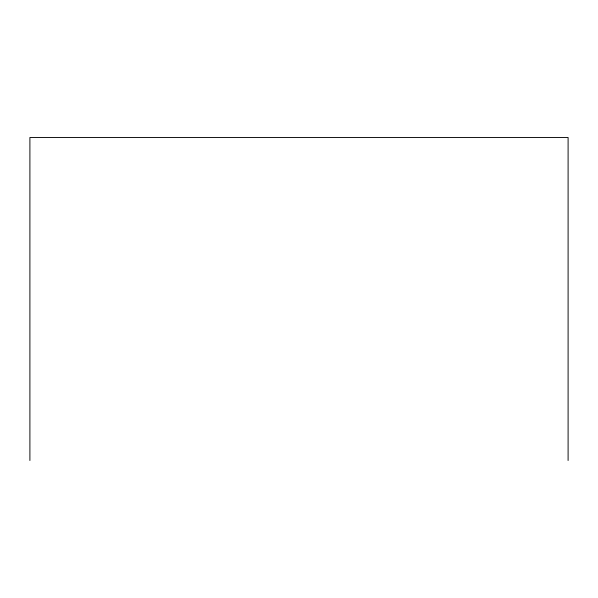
<?xml version="1.0" encoding="UTF-8"?>
<svg xmlns="http://www.w3.org/2000/svg" width="598" height="598" viewBox="0 0 598 598"><rect width="100%" height="100%" fill="white"/><g stroke="black" fill="none" stroke-linecap="round" stroke-linejoin="round"><path stroke-width="0.9" d="M568.1 460.505L568.1 137.495L29.9 137.495L29.9 460.505"/></g></svg>
